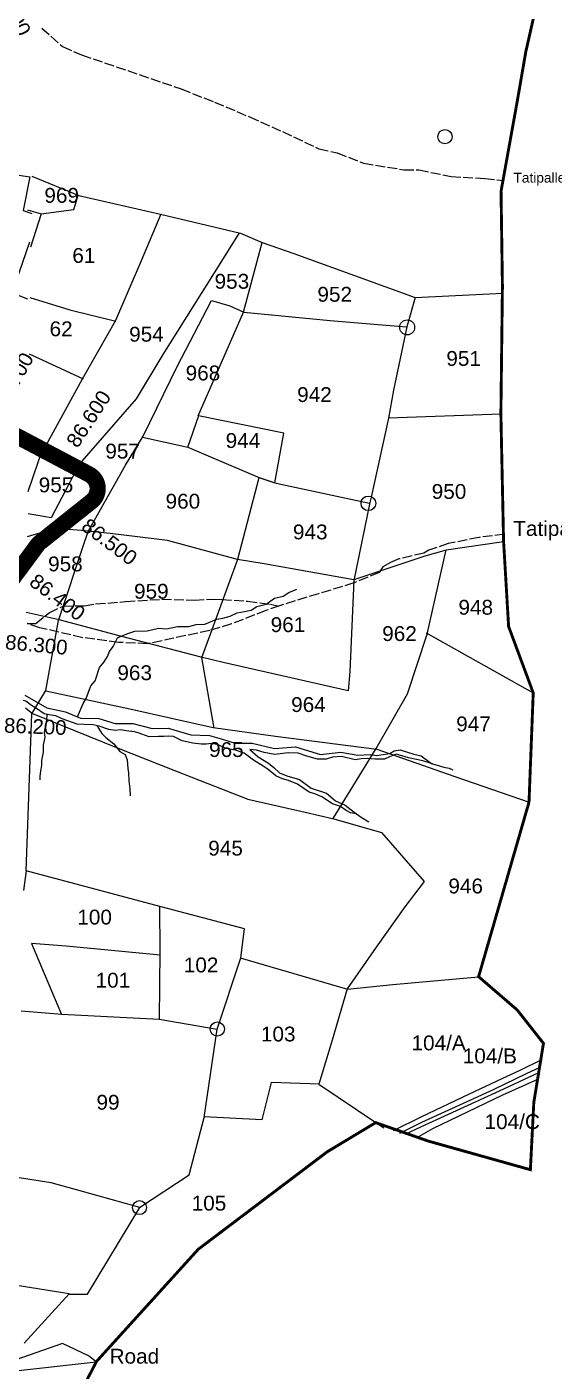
# Model space of a CAD drawing. Header units: inches. Extents: x 345243 to 353865, y 1570500 to 1582700.
# Drawn here: x 350307 to 350955, y 1579620 to 1581275 of the extents above; entities that cross this region are included whole.
import ezdxf

# ---------------------------------------------------------------- set-up
doc = ezdxf.new("R2010")
doc.units = ezdxf.units.IN
doc.header["$MEASUREMENT"] = 0
doc.linetypes.add('ACAD_ISO02W100', pattern=[15, 12, -3])
for name, color, linetype in [('BLOCK', 7, 'Continuous'), ('CARTTRACK', 30, 'ACAD_ISO02W100'), ('PLOTNO', 7, 'Continuous'), ('STREAM', 4, 'Continuous'), ('VILLAGE BOUNDRY', 7, 'Continuous')]:
    doc.layers.add(name, color=color, linetype=linetype)
doc.styles.get("Standard").update_dxf_attribs({"font": 'arial.ttf'})

msp = doc.modelspace()

# ---------------------------------------------------------------- linework, layer by layer
at = {"layer": 'BLOCK', "color": 1, "const_width": 20}
msp.add_lwpolyline([(350276.5, 1580780.7), (350383, 1580724.3, -0.540145), (350386.2, 1580691), (350323, 1580640.6, 0.065139), (350319.4, 1580636.9), (350267.8, 1580567.1, 0.153966)], format="xyb", dxfattribs=at)
at = {"layer": 'BLOCK', "color": 2}
for p in [(350351.2, 1580741.2), (350367.1, 1580675.8)]:
    msp.add_point(p, dxfattribs=at)
at = {"layer": 'CARTTRACK', "extrusion": (-5.60022e-05, 4.64757e-06, 1), "elevation": -12.1}
for points in [[(350325, 1581273.6), (350350.4, 1581251.1), (350373.8, 1581240.7), (350430.6, 1581221.3), (350496.5, 1581198.8), (350537.4, 1581182.6), (350580.4, 1581164.4), (350621.1, 1581146.2), (350665.7, 1581125.2), (350688.2, 1581120.1), (350720.6, 1581107.4), (350770.5, 1581099.3), (350788.9, 1581099), (350828.4, 1581091.1), (350869.9, 1581088.4), (350893.4, 1581086.1)], [(350894.1, 1580650.6), (350863, 1580646.6), (350825, 1580638.9), (350801.2, 1580631), (350795, 1580627.3), (350764.2, 1580620), (350753.9, 1580615.5), (350744.4, 1580610.4), (350739.8, 1580603.4), (350709, 1580590.6), (350665.4, 1580577.2), (350617.4, 1580562.5), (350600.6, 1580556.6), (350558.3, 1580540), (350531.5, 1580531.9), (350455.1, 1580515.6), (350419.8, 1580517.3), (350375.3, 1580523.1), (350322.7, 1580535.3), (350306.8, 1580540.6), (350317.5, 1580540.7), (350333.8, 1580553.8), (350351.1, 1580562), (350376.9, 1580562.5), (350391.2, 1580564.6), (350428, 1580567.5), (350472.6, 1580570.5), (350512.6, 1580569.4), (350535.3, 1580570.4), (350546.5, 1580570.2), (350578.1, 1580568.1), (350606.1, 1580564.4), (350616.4, 1580562.1)]]:
    msp.add_lwpolyline(points, dxfattribs=at)
at = {"layer": 'PLOTNO', "color": 0, "extrusion": (-5.60022e-05, 4.64757e-06, 1), "elevation": -12.1}
for points in [[(349567.1, 1581983.8), (349564.8, 1581905.3), (349559.5, 1581709.7), (349556, 1581679.1), (349554.3, 1581643.3), (349544.5, 1581517), (349547.4, 1581376), (349559, 1581344.7), (349567, 1581343.9), (349621.3, 1581318.8), (349791.4, 1581239.6), (349868.3, 1581206.2), (350018.4, 1581153.8), (350113.5, 1581120.3), (350121.5, 1581117.6), (350234.8, 1581102.1), (350310.2, 1581090.5), (350302.2, 1581049.1), (350312.8, 1581045.4)], [(350312.8, 1581091.5), (350370.6, 1581067.6), (350470.9, 1581044.7), (350569.2, 1581021.2), (350596.1, 1581009.7)], [(350307.2, 1581050), (350324.1, 1581044.8), (350364.4, 1581050.5), (350369.5, 1581067.8)], [(350308.3, 1580703.1), (350326.7, 1580757.2), (350329.8, 1580759.3), (350375, 1580841.8), (350408.6, 1580900.8), (350416.1, 1580913.9), (350447.4, 1580987.6), (350471.9, 1581045)], [(350324.2, 1581044.8), (350311.1, 1581004.1)], [(350309.8, 1581010), (350288.3, 1580948.1), (350276.1, 1580928), (350268.4, 1580917.1), (350252.2, 1580894.8), (350194.1, 1580828.6), (350186.6, 1580823.5), (350182.7, 1580819.2), (350138.7, 1580766.7), (350136.4, 1580762.7), (350054.1, 1580740), (350020.5, 1580730.1)], [(350567.9, 1581021.6), (350544.1, 1580983.3), (350521.1, 1580947.1), (350474, 1580871.8), (350441.1, 1580817.4), (350371.3, 1580737.1), (350336.5, 1580670.5), (350308.2, 1580675.6)], [(350517.5, 1580796.4), (350573.2, 1580924.1), (350596, 1581009.7), (350634.9, 1580996.1), (350784.3, 1580941.9), (350892.3, 1580947.4)], [(350071.5, 1581000.4), (350119.9, 1580979.6), (350159.3, 1580995.9), (350216.3, 1580974), (350288.5, 1580947.9), (350307.5, 1580940.5)], [(350310.3, 1580942), (350359.6, 1580927), (350416.1, 1580912.8)], [(350784.2, 1580941.9), (350773.9, 1580905.9)], [(350305.9, 1580236.1), (350312.5, 1580429.4), (350330, 1580457.9), (350345.6, 1580544.4), (350377.4, 1580640.7), (350382.3, 1580654.7), (350428.1, 1580735.4), (350449.6, 1580771.1), (350491.6, 1580856.9), (350533.9, 1580938.3), (350556.1, 1580931.6), (350573.4, 1580924.1), (350679.5, 1580913.7), (350758.4, 1580907.2), (350774, 1580905.8), (350757.8, 1580827.7), (350751.6, 1580793.5), (350730, 1580696.3), (350728.3, 1580689.5), (350708.6, 1580593.6), (350703.7, 1580481.3), (350701.7, 1580457.6), (350548.2, 1580492.5), (350521, 1580499.1), (350421.8, 1580524.8), (350346.3, 1580545), (350305.7, 1580554.3)], [(350309.5, 1580872.7), (350375.9, 1580841.7)], [(350593, 1580720), (350611.7, 1580713.6), (350622.8, 1580775.1), (350517.6, 1580796.1), (350504, 1580757.4)], [(350751.6, 1580793.8), (350889.7, 1580798.9)], [(350309.4, 1580768.5), (350336.7, 1580754.1), (350371.5, 1580737)], [(350448.8, 1580769.9), (350504.5, 1580757.6), (350593, 1580720)], [(350537, 1580411.5), (350521.7, 1580498.9), (350532.9, 1580528.6), (350566.1, 1580619.9), (350592.5, 1580720.2), (350613.1, 1580713.2), (350728, 1580688.8)], [(350822.3, 1580631), (350796.2, 1580623.4), (350708.7, 1580594.2), (350598.6, 1580614.2), (350565.8, 1580619.5), (350479.6, 1580642.9), (350408.9, 1580651.2), (350373.8, 1580655), (350341.2, 1580657.6), (350307.1, 1580647.2)], [(350683.4, 1580300.3), (350736.3, 1580386.7), (350774.8, 1580453.8), (350798.9, 1580527.3), (350822.3, 1580631.1), (350893.1, 1580641.7)], [(350797.7, 1580529.1), (350929.5, 1580455.2)], [(350329.8, 1580457.8), (350433.3, 1580435.5), (350535.6, 1580412.4), (350612.3, 1580401.9), (350705.1, 1580390), (350737, 1580385.8), (350832.9, 1580352.1), (350924.3, 1580320.5)], [(350304.8, 1580436.6), (350313.5, 1580429.7), (350416.9, 1580387.8), (350489.3, 1580359.1), (350578.4, 1580324.2), (350648.8, 1580308.4), (350684.1, 1580299.9), (350742.7, 1580283.1), (350795.3, 1580222.7), (350771.5, 1580191.7), (350736.2, 1580142.2), (350700.8, 1580090.9), (350682.3, 1580027.7), (350665.9, 1579973.3), (350735.7, 1579926), (350745.9, 1579919.5)], [(350445.3, 1579821.6), (350506.3, 1579861.6), (350524.5, 1579932.4), (350540.6, 1580041.2), (350569.6, 1580128.7), (350574.1, 1580164.8), (350471.7, 1580191.5), (350384.1, 1580215.2), (350305.6, 1580236.2), (350302.3, 1580211.7)], [(350469.9, 1580053.5), (350470.5, 1580137), (350470.3, 1580192)], [(350470.7, 1580132.1), (350354.9, 1580143.1), (350312.2, 1580146.6), (350349.2, 1580059.3)], [(350568.9, 1580128.7), (350701.2, 1580090.2), (350756.8, 1580096), (350862.3, 1580105.7)], [(350299.4, 1580063.5), (350349.5, 1580059.5), (350469.2, 1580053.5), (350540.6, 1580041)], [(350757.4, 1579916.2), (350792.6, 1579933.5), (350851.2, 1579961.3), (350891.3, 1579980.2), (350914.2, 1579990.9), (350939.1, 1580003.1)], [(350666.5, 1579973.3), (350607.3, 1579975.5), (350595.8, 1579929.5), (350524.7, 1579933)], [(350785.9, 1579907.4), (350806, 1579918.6), (350892.3, 1579960.2), (350935.1, 1579979.5)], [(350358.7, 1579714.8), (350381.1, 1579714.7), (350445.6, 1579821.5), (350375.1, 1579841.2), (350336.3, 1579852), (350297.1, 1579858.1)], [(350303.2, 1579654.4), (350358.8, 1579715), (350294.2, 1579725.5)], [(350292.7, 1579620.5), (350391.8, 1579631.3), (350382.5, 1579638.8), (350350.2, 1579654), (350293, 1579633.9)]]:
    msp.add_lwpolyline(points, dxfattribs=at)
at = {"layer": 'PLOTNO', "color": 1, "extrusion": (-5.60022e-05, 4.64757e-06, 1), "elevation": -12.1}
for points in [[(350765.4, 1579913.1), (350792.5, 1579926.6), (350880.5, 1579966.7), (350922, 1579986.9), (350937.3, 1579994)], [(350772.1, 1579911.6), (350791.3, 1579920.8), (350893.2, 1579967.6), (350936.5, 1579987.8)]]:
    msp.add_lwpolyline(points, dxfattribs=at)
at = {"layer": 'PLOTNO', "color": 0, "extrusion": (-5.60022e-05, 4.64757e-06, 1)}
for centre, radius in [((350820.9, 1581140, -12.1), 8.74), ((350774.4, 1580905.2, -12.1), 9.21), ((350726.7, 1580688.5, -12.1), 8.98), ((350540.8, 1580041.2, -12.1), 8.69), ((350445.1, 1579821.3, -12.1), 8.61)]:
    msp.add_circle(centre, radius, dxfattribs=at)
at = {"layer": 'STREAM', "extrusion": (-5.60022e-05, 4.64757e-06, 1), "elevation": -12.1}
for points in [[(350368.9, 1580425.6), (350375.7, 1580441.9), (350379.6, 1580448.1), (350385.3, 1580463.7), (350390.7, 1580470.1), (350395.9, 1580486.4), (350401.8, 1580493.4), (350405.8, 1580499.9), (350408.2, 1580506), (350412.7, 1580512.3), (350418.2, 1580522.8), (350422.6, 1580525.1), (350432.1, 1580528.5), (350439.2, 1580531.2), (350454.6, 1580531.5), (350468.3, 1580535), (350478.4, 1580534), (350491.8, 1580536.9), (350505.8, 1580536.9), (350514.8, 1580539.4), (350525.6, 1580539.8), (350540.1, 1580545.7), (350547.7, 1580547.2), (350556.5, 1580549.6), (350565.4, 1580553.6), (350574.3, 1580555.2), (350582.4, 1580557.1), (350589.6, 1580561.3), (350601.1, 1580564.4), (350611.3, 1580571.8), (350621.8, 1580574.4), (350628.9, 1580578.8), (350638.7, 1580583)], [(350712, 1580306.4), (350704.5, 1580307.6), (350699.4, 1580310.5), (350692.3, 1580315.4), (350682.5, 1580318.5), (350669.6, 1580327.3), (350661, 1580330.9), (350653.7, 1580332.9), (350639.3, 1580342.9), (350628.6, 1580347.2), (350621.2, 1580349.1), (350612.8, 1580352.8), (350603.4, 1580360.7), (350597.4, 1580364.8), (350585.3, 1580372.4), (350573.9, 1580381), (350563.2, 1580384.7), (350558.4, 1580385.5), (350550.8, 1580387), (350540.5, 1580391.5), (350533.7, 1580392.8), (350527, 1580392.1), (350520.8, 1580391.9), (350510.7, 1580393.3), (350497.7, 1580396.2), (350486.8, 1580401.4), (350481.4, 1580401.9), (350475, 1580401.4), (350468.3, 1580401.6), (350457.1, 1580401), (350443.5, 1580405.8), (350439.1, 1580407.2), (350428.6, 1580408.5), (350422, 1580409.5), (350415.1, 1580409), (350407.5, 1580409.9), (350395.7, 1580414.2), (350388.1, 1580415.9), (350376.9, 1580416), (350368.5, 1580416.6), (350349.8, 1580423.2), (350342.3, 1580426.7), (350334, 1580428), (350327.7, 1580429.2), (350318.4, 1580435.8), (350312.1, 1580439.6), (350305.4, 1580444.8), (350302.1, 1580445.8)], [(350304, 1580452.3), (350331.3, 1580436.7), (350353.9, 1580432), (350372.7, 1580424), (350395.3, 1580423.4), (350415.1, 1580417.5), (350437, 1580417.3), (350460.8, 1580411.1), (350480.2, 1580411.5), (350508.2, 1580403.3), (350531.2, 1580402.5), (350548.6, 1580397.8), (350562.7, 1580393.3), (350583.9, 1580393.4), (350611.3, 1580386.7), (350636.9, 1580388.8), (350667.6, 1580379.2), (350692.9, 1580382.3), (350713.6, 1580378.4), (350728.7, 1580379.3), (350736.6, 1580378), (350752.9, 1580380.6), (350758.6, 1580383.9), (350765.8, 1580385.1), (350782.7, 1580379.7), (350791.7, 1580377.8), (350804.4, 1580368), (350819.5, 1580363.5), (350826.2, 1580362.5), (350830.7, 1580360.3)], [(350331.1, 1580428.6), (350330.8, 1580421.4), (350328.8, 1580411.4), (350327.8, 1580406.3), (350328.7, 1580400.5), (350326.8, 1580390.7), (350326.6, 1580382.1), (350324.6, 1580371.9), (350324.4, 1580365.6), (350323.3, 1580359.2), (350322.6, 1580352.2), (350322.5, 1580348.2)], [(350392.6, 1580415), (350398.6, 1580405.3), (350403.7, 1580400.3), (350413.6, 1580392.3), (350421, 1580383.1), (350427.3, 1580379.1), (350430.1, 1580372.8), (350430.8, 1580362.1), (350431.7, 1580356.7), (350432.2, 1580347), (350433.1, 1580337.1), (350433.8, 1580328.3)], [(350805.5, 1580367.6), (350793.5, 1580371.4), (350776.2, 1580375.1), (350761, 1580379.7), (350752.6, 1580376.2), (350746.4, 1580373.7), (350735.1, 1580373.5), (350725.3, 1580374.3), (350717.7, 1580374.1), (350710.4, 1580372.6), (350693.7, 1580376.9), (350682.6, 1580376.1), (350674.7, 1580373.7), (350664.1, 1580373.5), (350650.9, 1580377.1), (350640.3, 1580381.1), (350627.9, 1580381.5), (350611.6, 1580379.4), (350598.5, 1580381.8), (350589.1, 1580384.8), (350580.8, 1580385.4), (350591, 1580376.3), (350603.8, 1580368.7), (350610.5, 1580363.4), (350617.2, 1580356.5), (350626.2, 1580352.8), (350641.9, 1580348.5), (350656.2, 1580337.8), (350675.2, 1580331.7), (350686.1, 1580322.3), (350698.1, 1580316.8), (350709.3, 1580308.4), (350717.8, 1580302), (350727.3, 1580296.2)]]:
    msp.add_lwpolyline(points, dxfattribs=at)
at = {"layer": 'VILLAGE BOUNDRY', "lineweight": -3, "extrusion": (-2.01796e-05, -5.6368e-05, 1), "const_width": 3.55, "elevation": -96.1}
for points in [[(349182.3, 1582276), (349224.6, 1582286.3), (349299.3, 1582286.6), (349597.3, 1582247.5), (349759.2, 1582249.3), (349949.2, 1582266.6), (350038.6, 1582293.2), (350105.4, 1582314), (350174.8, 1582358.4), (350384, 1582339.1), (350475, 1582329.1), (350619.2, 1582340.4), (350769.8, 1582378.6), (350849.9, 1582256.8), (350904.3, 1582150), (350920.6, 1582106.3), (350976.2, 1582042), (351006.5, 1581979.2), (351029.6, 1581954.2), (351049.8, 1581903.4), (351018.6, 1581820.6), (351027.4, 1581764.3), (351011.5, 1581697.1), (351028.7, 1581540.4), (350938.1, 1581392.6), (350938.1, 1581322.7), (350920.4, 1581244.8), (350910.1, 1581185.1), (350889.9, 1581072.8), (350891.6, 1580955.4), (350889.7, 1580798.9), (350893, 1580642.2), (350899.2, 1580536.9), (350929.5, 1580455.2), (350924.3, 1580320.5), (350862.3, 1580105.7), (350909.8, 1580064.7), (350942.1, 1580023.6), (350930.2, 1579950.9), (350926, 1579868), (350800.5, 1579903.2), (350735.7, 1579926), (350676, 1579890), (350517.5, 1579770.1), (350392.3, 1579632), (350345.1, 1579540.8), (350322.2, 1579481.6), (350314.4, 1579420.9), (350300.5, 1579313.5), (350291.4, 1579243.9), (350287.6, 1579214.1), (350406.2, 1579134.2), (350513.3, 1579041.4), (350595.8, 1578942.1), (350612.7, 1578892.8), (350621.6, 1578867), (350615, 1578666.8), (350604.3, 1578511.5), (350603, 1578414.8), (350607.2, 1578286.9), (350621.2, 1578130.5), (350655.2, 1577905.4), (350646.6, 1577812.2), (350682.5, 1577793.1), (350735.8, 1577825.9), (350770.6, 1577839.5), (350810.9, 1577839.4), (350842.7, 1577815.4), (350877.6, 1577786.8), (350935.8, 1577779.9), (351081.7, 1577888.4), (351140.9, 1577889.3), (351235.5, 1577877.9), (351286.6, 1577913.4), (351382.4, 1577920.6), (351466.9, 1577893.5), (351522.3, 1577863.5), (351768.2, 1577884.2), (351768.2, 1577884.2), (351774.7, 1577884.7), (351942.4, 1577894), (351997.3, 1577896.9), (352095.6, 1577862.5), (352157.3, 1577877.1), (352195.2, 1577856.4), (352198.3, 1577965), (352204.7, 1578078.1), (352212, 1578176.9), (352250.2, 1578370), (352303.4, 1578580.4), (352346.8, 1578650.6), (352393.8, 1578785.5), (352525.6, 1578889.5)], [(349182.3, 1582276), (349100.6, 1582187.6), (349120.3, 1582033.7), (349144.3, 1581845.1), (349178.7, 1581694), (349195.6, 1581676.5), (349214.7, 1581557.2), (349257.1, 1581438.8), (349268.1, 1581341.6), (349286.5, 1581311), (349289.9, 1581186.7), (349217.6, 1580959.8), (349225.5, 1580830.1), (349200.5, 1580826.6), (349131.4, 1580707.2), (349102.7, 1580651.7), (349028.9, 1580552.7), (348927, 1580425), (348894.8, 1580376.6), (348827.3, 1580279.2), (348721.5, 1580116), (348679.4, 1580052.3), (348659.8, 1580041.4), (348622.1, 1580024.4), (348583.1, 1579991.6), (348546.8, 1579989.3), (348417, 1580002.3), (348288.6, 1580014.7), (348188.8, 1580023.7), (348143.6, 1580027.8), (348097, 1580044.1), (348021.7, 1580069.9), (347905.6, 1580113.8), (347828.8, 1580143.4), (347721, 1580182.2), (347674.1, 1580182.2), (347560.7, 1580182.8), (347477, 1580172.8), (347530.6, 1580071), (347528.6, 1580014.6), (347524.4, 1579881.3), (347522.5, 1579835.1), (347520, 1579800.8), (347512.1, 1579765.5), (347474.6, 1579467.8), (347505.5, 1579213.9), (347533.3, 1579146), (347559.8, 1579075.3), (347579.3, 1579029), (347602.1, 1578992.6), (347613.9, 1578964.7), (347627.7, 1578929.3), (347640.2, 1578891), (347668.3, 1578806.4), (347727.9, 1578618.8), (347756.3, 1578527.9), (347767.7, 1578493.6), (347766, 1578438.5), (347768.5, 1578406.8), (347775.8, 1578333.6), (347782.6, 1578265.9), (347783.1, 1578244.7), (347782.6, 1578119.7), (347782.7, 1578038.9), (347762.8, 1578003.4), (347714.8, 1577912.1), (347684.8, 1577856.9), (347652.6, 1577803.1), (347642.2, 1577782.4), (347614.2, 1577737.6), (347562.8, 1577655.4), (347490.2, 1577480.5), (347473.9, 1577473.1), (347331.5, 1577404.3), (347328.7, 1577403), (347192.2, 1577337.1), (347148.5, 1577210), (347123, 1577134.1), (347113.4, 1577117.7), (347078.5, 1577015.4), (347073.3, 1576924.2), (347063.7, 1576799.4), (347081.7, 1576710.9), (347071.5, 1576632.6), (347036, 1576586.7), (346966.7, 1576491), (346935.4, 1576448.2), (346927.1, 1576439.9), (346856.2, 1576366.4), (346809.8, 1576292.2), (346781.1, 1576204.4), (346766.1, 1576144.2), (346761.5, 1576118), (346714.5, 1576066.8), (346656.7, 1576001.7), (346608.5, 1575933.4), (346552.3, 1575925.3), (346547.6, 1575917.6), (346518.7, 1575913.2), (346432, 1575878.7), (346338.3, 1575868.2), (346432, 1575878.7), (346465.3, 1575829.3), (346498.7, 1575780), (346540.2, 1575722.1), (346561, 1575700.1), (346515.7, 1575657.1), (346470.9, 1575621.9), (346461.4, 1575617), (346369.1, 1575547), (346275.8, 1575471.5), (345977.5, 1575220.1), (345927.9, 1575038.6), (345897.7, 1574924.1), (345874.3, 1574837.2), (345830.6, 1574793.5), (345743.8, 1574703.6), (345666.5, 1574623.7), (345605.6, 1574557.7), (345542.6, 1574491.8), (345530, 1574482.5), (345445.7, 1574416.3), (345353.8, 1574346.1), (345266.3, 1574284), (345488.2, 1574190.3), (345603.6, 1574137.6), (345676.1, 1574134), (345789.8, 1574140.6), (345903.6, 1574181.6), (346033.3, 1574161.5), (346177.8, 1574077), (346248.6, 1574040.5), (346443, 1573938.7), (346565, 1573870.7), (346742.7, 1573765.9), (347132, 1573572.2), (347309.5, 1573471.5), (347410, 1573417), (347498.8, 1573368.1), (347503.1, 1573278.6), (347477.4, 1573122.1), (347533.2, 1572801), (347558.1, 1572540), (347711.6, 1572426.8), (347764.8, 1572084), (347815.9, 1571935.7), (347858.2, 1571868.8), (347942.1, 1571665.9), (347969.9, 1571556.9), (348142.4, 1571529.6), (348245.3, 1571499.6), (348596.6, 1571562), (348740.8, 1571609.3), (349055.7, 1571744), (349179.6, 1571797.7), (349383.7, 1571829.4), (349841.4, 1571793.8), (349856.6, 1571797), (350065, 1571785.4), (350233.4, 1571890.2), (350232.6, 1571893.2), (350395.5, 1571994), (350452.3, 1572034.8), (350574.9, 1572134.2), (350633.9, 1572181.8), (350641.4, 1572196.2), (350758.8, 1572291), (350980.4, 1572448.2), (351220.7, 1572513.9)]]:
    msp.add_lwpolyline(points, dxfattribs=at)

# ---------------------------------------------------------------- texts
at = {"layer": 'BLOCK', "color": 0}
for s, rotation, p in [('87.700', 296.4676, (350262.1, 1581331)), ('86.700', 61.0207, (350278.6, 1580800.3)), ('86.600', 56.6872, (350368.9, 1580755.5)), ('86.500', 323.0306, (350372.1, 1580657.2)), ('86.400', 322.9853, (350308.1, 1580588.9)), ('86.300', 354.7353, (350279.2, 1580509)), ('86.200', 357.7481, (350278.2, 1580406.3))]:
    msp.add_text(s, height=18, rotation=rotation, dxfattribs=at).set_placement(p)
at = {"layer": 'PLOTNO', "color": 0, "extrusion": (-5.60022e-05, 4.64757e-06, 1)}
for s, height, p in [('Tatipalle 1/2 Mile', 12.062, (350905.2, 1581083.5, -12.1)), ('969', 18.27, (350328.1, 1581058.6, -12.1)), ('61', 18.27, (350362.5, 1580984.6, -12.1)), ('953', 18.27, (350537.5, 1580952.8, -12.1)), ('952', 18.27, (350664, 1580936.8, -12.1)), ('62', 18.27, (350334.5, 1580894.3, -12.1)), ('954', 18.27, (350432.4, 1580887.6, -12.1)), ('951', 18.27, (350822.6, 1580857.8, -12.1)), ('968', 18.27, (350501.9, 1580839.9, -12.1)), ('942', 18.27, (350639.1, 1580813.3, -12.1)), ('957', 18.27, (350403.1, 1580743.7, -12.1)), ('944', 18.27, (350551.1, 1580756.7, -12.1)), ('955', 18.27, (350321.1, 1580702.1, -12.1)), ('950', 18.27, (350804.6, 1580694, -12.1)), ('960', 18.27, (350477.2, 1580682, -12.1)), ('943', 18.27, (350633.9, 1580644.2, -12.1)), ('Tatipalle 1/4 Mile', 18.271, (350904.9, 1580648.4, -12.1)), ('958', 18.27, (350332.7, 1580604.8, -12.1)), ('959', 18.27, (350438.4, 1580571.1, -12.1)), ('948', 18.27, (350837.5, 1580551.4, -12.1)), ('961', 18.27, (350606.5, 1580530, -12.1)), ('962', 18.27, (350743.7, 1580519, -12.1)), ('963', 18.27, (350417.9, 1580470.8, -12.1)), ('964', 18.27, (350631.7, 1580431.6, -12.1)), ('947', 18.27, (350834.7, 1580407.8, -12.1)), ('965', 18.27, (350530.7, 1580376.2, -12.1)), ('945', 18.27, (350529.7, 1580254.8, -12.1)), ('946', 18.27, (350825.1, 1580208.2, -12.1)), ('100', 18.27, (350368.6, 1580169.9, -12.1)), ('102', 18.27, (350499.6, 1580111, -12.1)), ('101', 18.27, (350391.1, 1580092.2, -12.1)), ('103', 18.27, (350594.5, 1580025.9, -12.1)), ('104/A', 18.27, (350779.8, 1580015, -12.1)), ('104/B', 18.27, (350842.8, 1579999, -12.1)), ('99', 18.27, (350392.2, 1579941.9, -12.1)), ('104/C', 18.27, (350869.6, 1579918, -12.1)), ('105', 18.27, (350509.3, 1579817.7, -12.1)), ('Road', 18.27, (350408.3, 1579629.2, -12.1))]:
    msp.add_text(s, height=height, rotation=0.0164, dxfattribs=at).set_placement(p)

doc.saveas('drawing.dxf')
